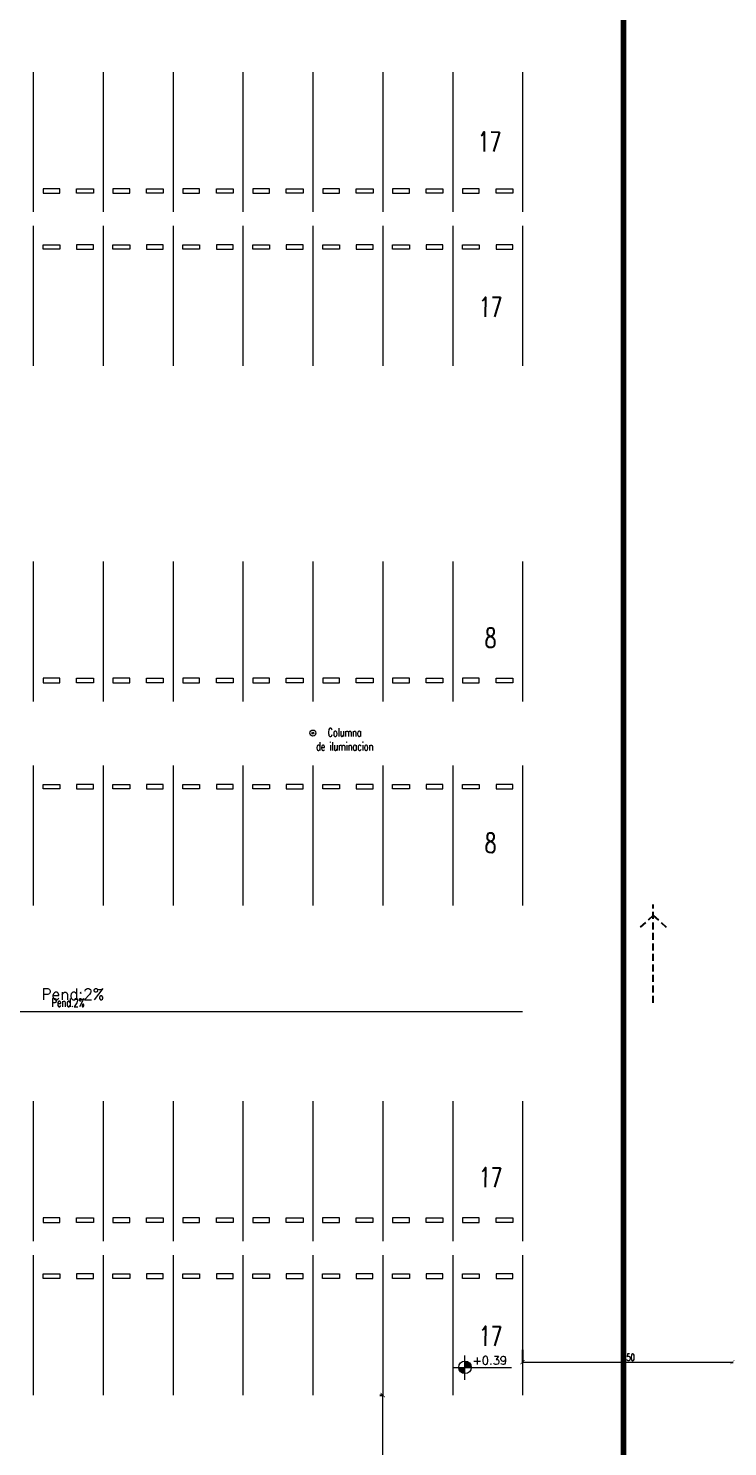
# Model space of a CAD drawing. Header units: millimetres. Extents: x 2828 to 3406, y 849 to 1266.
# Drawn here: x 3008.7 to 3033.7, y 1091 to 1141.7 of the extents above; entities that cross this region are included whole.
import ezdxf

# ---------------------------------------------------------------- set-up
doc = ezdxf.new("R2010")
doc.units = ezdxf.units.MM
doc.header["$PDMODE"] = 34
doc.header["$PDSIZE"] = -10
doc.linetypes.add('DASHDOT', pattern=[1, 0.5, -0.25, 0, -0.25])
doc.linetypes.add('DASHED2', pattern=[0.375, 0.25, -0.125])
doc.layers.get('DEFPOINTS').update_dxf_attribs({"lineweight": 5})
for name, color, linetype, lineweight in [('0.05', 64, 'Continuous', 5), ('0.10', 161, 'Continuous', 9), ('arq cotas', 152, 'Continuous', 13), ('arq tex', 31, 'Continuous', 5), ('gral texto', 70, 'Continuous', 5), ('ilum artef', 53, 'Continuous', 20)]:
    doc.layers.add(name, color=color, linetype=linetype, lineweight=lineweight)
doc.layers.add('ilum hatch', color=7, linetype='Continuous', lineweight=20, true_color=0xd2d279)
doc.layers.add('vehiculos', color=7, linetype='Continuous', lineweight=9, true_color=0x4a4a4a)
doc.layers.add('Niveles Estación 1', color=3, linetype='Continuous')
doc.layers.add('Niveles Finales', color=7, linetype='Continuous')
doc.styles.add('250-cts', font='romans.shx', dxfattribs={"width": 0.7, "height": 0.25})
doc.styles.add('COTAS', font='romans.shx')
doc.dimstyles.new('250', dxfattribs={"dimtxt": 0.3, "dimasz": 0.15, "dimexe": 0, "dimexo": 0.1, "dimgap": 0.05, "dimtad": 1, "dimzin": 0, "dimdsep": 46, "dimtxsty": '250-cts', "dimblk": 'ARCHTICK', "dimcen": 0.02, "dimclrd": 256, "dimclre": 256, "dimclrt": 256, "dimazin": 0, "dimtfac": 1, "dimtofl": 0, "dimtmove": 1, "dimatfit": 0, "dimldrblk": 'OPEN90', "dimfxl": 1, "dimtolj": 1, "dimtzin": 0, "dimlwd": -1, "dimarcsym": 0})

# ---------------------------------------------------------------- blocks, each defined once
blk = doc.blocks.new('timbre 1')
at = {"layer": 'ilum hatch'}
h = blk.add_hatch(color=256, dxfattribs=at)
edge = h.paths.add_edge_path()
edge.add_arc((162.687, -95.074), 0.0387, 0, 360)
for radius in [0.126, 0.0387]:
    blk.add_circle((162.687, -95.074), radius)
blk = doc.blocks.new('_ARCHTICK')
at = {"color": 0, "linetype": 'ByBlock', "const_width": 0.15}
blk.add_lwpolyline([(-0.5, -0.5), (0.5, 0.5)], dxfattribs=at)
blk = doc.blocks.new('*D290')
at = {"layer": 'arq cotas', "linetype": 'DASHDOT', "lineweight": -2, "transparency": 16777216}
for p, q in [((3026.343, 1094.436), (3026.343, 1093.994)), ((3033.846, 1093.96), (3033.846, 1093.994))]:
    blk.add_line(p, q, dxfattribs=at)
at = {"layer": 'arq cotas', "transparency": 16777216}
blk.add_line((3026.343, 1093.994), (3033.846, 1093.994), dxfattribs=at)
at = {"layer": 'DEFPOINTS', "color": 0, "transparency": 16777216}
for p in [(3026.343, 1094.536), (3033.846, 1094.06), (3033.846, 1093.994)]:
    blk.add_point(p, dxfattribs=at)
at = {"layer": 'arq cotas', "transparency": 16777216, "xscale": 0.15, "yscale": 0.15, "zscale": 0.15, "rotation": 180}
blk.add_blockref('_ARCHTICK', (3026.343, 1093.994), dxfattribs=at)
at = {"layer": 'arq cotas', "transparency": 16777216, "xscale": 0.15, "yscale": 0.15, "zscale": 0.15}
blk.add_blockref('_ARCHTICK', (3033.846, 1093.994), dxfattribs=at)
at = {"layer": 'arq cotas', "transparency": 16777216, "insert": (3030.095, 1094.169), "char_height": 0.25, "attachment_point": 5, "style": '250-cts'}
blk.add_mtext('\\A1;7.50', dxfattribs=at)
blk = doc.blocks.new('_Open90')
at = {"color": 0, "linetype": 'ByBlock', "lineweight": -2}
for p, q in [((0, 0), (-1, 0)), ((-0.5, 0.5), (0, 0)), ((0, 0), (-0.5, -0.5))]:
    blk.add_line(p, q, dxfattribs=at)
blk = doc.blocks.new('*D291')
at = {"layer": 'arq cotas', "linetype": 'DASHDOT', "lineweight": -2, "transparency": 16777216}
for p, q in [((3021.243, 1092.817), (3021.343, 1092.817)), ((3021.443, 1086.699), (3021.343, 1086.699))]:
    blk.add_line(p, q, dxfattribs=at)
at = {"layer": 'arq cotas', "transparency": 16777216}
blk.add_line((3021.343, 1086.699), (3021.343, 1092.817), dxfattribs=at)
at = {"layer": 'DEFPOINTS', "color": 0, "transparency": 16777216}
for p in [(3021.343, 1092.817), (3021.343, 1092.817), (3021.343, 1086.699)]:
    blk.add_point(p, dxfattribs=at)
at = {"layer": 'arq cotas', "transparency": 16777216, "xscale": 0.15, "yscale": 0.15, "zscale": 0.15}
for p, rotation in [((3021.343, 1092.817), 90), ((3021.343, 1086.699), 270)]:
    blk.add_blockref('_ARCHTICK', p, dxfattribs=dict(at, rotation=rotation))
at = {"layer": 'arq cotas', "transparency": 16777216, "insert": (3021.143, 1089.758), "char_height": 0.3, "attachment_point": 5, "rotation": 90, "style": '250-cts'}
blk.add_mtext('\\A1;6.12', dxfattribs=at)
blk = doc.blocks.new('NIVEL')
at = {"layer": '0.10'}
h = blk.add_hatch(color=256, dxfattribs=at)
h.paths.add_polyline_path([(265.74, 100.1), (265.74, 99.66), (266.18, 99.66, 0.10356), (266.14, 99.84, 0.297796)])
h.paths.add_polyline_path([(265.74, 99.66), (265.29, 99.66, 0.10356), (265.33, 99.48, 0.297796), (265.74, 99.22)])
for p, q in [((265.74, 98.78), (265.74, 100.51)), ((264.9, 99.66), (269.06, 99.66))]:
    blk.add_line(p, q, dxfattribs=at)
blk.add_circle((265.74, 99.66), 0.444, dxfattribs=at)

msp = doc.modelspace()

# ---------------------------------------------------------------- linework, layer by layer
at = {"layer": '0.05'}
for p, q in [((3008.844, 1140.107), (3008.844, 1135.107)), ((3011.344, 1140.107), (3011.344, 1135.107)), ((3013.844, 1140.107), (3013.844, 1135.107)), ((3016.344, 1140.107), (3016.344, 1135.107)), ((3018.844, 1140.107), (3018.844, 1135.107)), ((3021.344, 1140.107), (3021.344, 1135.107)), ((3023.844, 1140.107), (3023.844, 1135.107)), ((3026.344, 1140.107), (3026.344, 1135.107)), ((3008.844, 1134.607), (3008.844, 1129.607)), ((3011.344, 1134.607), (3011.344, 1129.607)), ((3013.844, 1134.607), (3013.844, 1129.607)), ((3016.344, 1134.607), (3016.344, 1129.607)), ((3018.844, 1134.607), (3018.844, 1129.607)), ((3021.344, 1134.607), (3021.344, 1129.607)), ((3023.844, 1134.607), (3023.844, 1129.607)), ((3026.344, 1134.607), (3026.344, 1129.607)), ((3008.844, 1122.607), (3008.844, 1117.607)), ((3011.344, 1122.607), (3011.344, 1117.607)), ((3013.844, 1122.607), (3013.844, 1117.607)), ((3016.344, 1122.607), (3016.344, 1117.607)), ((3018.844, 1122.607), (3018.844, 1117.607)), ((3021.344, 1122.607), (3021.344, 1117.607)), ((3023.844, 1122.607), (3023.844, 1117.607)), ((3026.344, 1122.607), (3026.344, 1117.607)), ((3008.844, 1115.317), (3008.844, 1110.317)), ((3011.344, 1115.317), (3011.344, 1110.317)), ((3013.844, 1115.317), (3013.844, 1110.317)), ((3016.344, 1115.317), (3016.344, 1110.317)), ((3018.844, 1115.317), (3018.844, 1110.317)), ((3021.344, 1115.317), (3021.344, 1110.317)), ((3023.844, 1115.317), (3023.844, 1110.317)), ((3026.344, 1115.317), (3026.344, 1110.317)), ((3008.843, 1103.317), (3008.843, 1098.317)), ((3011.343, 1103.317), (3011.343, 1098.317)), ((3013.843, 1103.317), (3013.843, 1098.317)), ((3016.343, 1103.317), (3016.343, 1098.317)), ((3018.843, 1103.317), (3018.843, 1098.317)), ((3021.343, 1103.317), (3021.343, 1098.317)), ((3023.843, 1103.317), (3023.843, 1098.317)), ((3026.343, 1103.317), (3026.343, 1098.317)), ((3008.843, 1097.817), (3008.843, 1092.817)), ((3011.343, 1097.817), (3011.343, 1092.817)), ((3013.843, 1097.817), (3013.843, 1092.817)), ((3016.343, 1097.817), (3016.343, 1092.817)), ((3018.843, 1097.817), (3018.843, 1092.817)), ((3021.343, 1097.817), (3021.343, 1092.817)), ((3023.843, 1097.817), (3023.843, 1092.817)), ((3026.343, 1097.817), (3026.343, 1092.817))]:
    msp.add_line(p, q, dxfattribs=at)
msp.add_lwpolyline([(2988.094, 1106.529), (3026.343, 1106.529)], dxfattribs=at)
at = {"layer": 'Niveles Finales', "color": 251, "linetype": 'DASHED2', "true_color": 0x4f4f4f}
for p, q in [((3031.016, 1106.835), (3031.016, 1110.358)), ((3031.016, 1109.963), (3030.496, 1109.496)), ((3031.016, 1109.963), (3031.537, 1109.496))]:
    msp.add_line(p, q, dxfattribs=at)
at = {"layer": 'Niveles Finales', "color": 251, "linetype": 'DASHED2', "true_color": 0x4f4f4f, "const_width": 0.2}
msp.add_lwpolyline([(3064.32, 1255.587), (3029.956, 1210.688), (3029.956, 1062.131)], dxfattribs=at)
at = {"layer": 'vehiculos'}
for points in [[(3009.194, 1135.777), (3009.794, 1135.777), (3009.794, 1135.937), (3009.194, 1135.937)], [(3010.994, 1135.777), (3010.394, 1135.777), (3010.394, 1135.937), (3010.994, 1135.937)], [(3011.694, 1135.777), (3012.294, 1135.777), (3012.294, 1135.937), (3011.694, 1135.937)], [(3013.494, 1135.777), (3012.894, 1135.777), (3012.894, 1135.937), (3013.494, 1135.937)], [(3014.194, 1135.777), (3014.794, 1135.777), (3014.794, 1135.937), (3014.194, 1135.937)], [(3015.994, 1135.777), (3015.394, 1135.777), (3015.394, 1135.937), (3015.994, 1135.937)], [(3016.694, 1135.777), (3017.294, 1135.777), (3017.294, 1135.937), (3016.694, 1135.937)], [(3018.494, 1135.777), (3017.894, 1135.777), (3017.894, 1135.937), (3018.494, 1135.937)], [(3019.194, 1135.777), (3019.794, 1135.777), (3019.794, 1135.937), (3019.194, 1135.937)], [(3020.994, 1135.777), (3020.394, 1135.777), (3020.394, 1135.937), (3020.994, 1135.937)], [(3021.694, 1135.777), (3022.294, 1135.777), (3022.294, 1135.937), (3021.694, 1135.937)], [(3023.494, 1135.777), (3022.894, 1135.777), (3022.894, 1135.937), (3023.494, 1135.937)], [(3024.194, 1135.777), (3024.794, 1135.777), (3024.794, 1135.937), (3024.194, 1135.937)], [(3025.994, 1135.777), (3025.394, 1135.777), (3025.394, 1135.937), (3025.994, 1135.937)], [(3009.194, 1133.937), (3009.794, 1133.937), (3009.794, 1133.777), (3009.194, 1133.777)], [(3010.994, 1133.937), (3010.394, 1133.937), (3010.394, 1133.777), (3010.994, 1133.777)], [(3011.694, 1133.937), (3012.294, 1133.937), (3012.294, 1133.777), (3011.694, 1133.777)], [(3013.494, 1133.937), (3012.894, 1133.937), (3012.894, 1133.777), (3013.494, 1133.777)], [(3014.194, 1133.937), (3014.794, 1133.937), (3014.794, 1133.777), (3014.194, 1133.777)], [(3015.994, 1133.937), (3015.394, 1133.937), (3015.394, 1133.777), (3015.994, 1133.777)], [(3016.694, 1133.937), (3017.294, 1133.937), (3017.294, 1133.777), (3016.694, 1133.777)], [(3018.494, 1133.937), (3017.894, 1133.937), (3017.894, 1133.777), (3018.494, 1133.777)], [(3019.194, 1133.937), (3019.794, 1133.937), (3019.794, 1133.777), (3019.194, 1133.777)], [(3020.994, 1133.937), (3020.394, 1133.937), (3020.394, 1133.777), (3020.994, 1133.777)], [(3021.694, 1133.937), (3022.294, 1133.937), (3022.294, 1133.777), (3021.694, 1133.777)], [(3023.494, 1133.937), (3022.894, 1133.937), (3022.894, 1133.777), (3023.494, 1133.777)], [(3024.194, 1133.937), (3024.794, 1133.937), (3024.794, 1133.777), (3024.194, 1133.777)], [(3025.994, 1133.937), (3025.394, 1133.937), (3025.394, 1133.777), (3025.994, 1133.777)], [(3009.194, 1118.277), (3009.794, 1118.277), (3009.794, 1118.437), (3009.194, 1118.437)], [(3010.994, 1118.277), (3010.394, 1118.277), (3010.394, 1118.437), (3010.994, 1118.437)], [(3011.694, 1118.277), (3012.294, 1118.277), (3012.294, 1118.437), (3011.694, 1118.437)], [(3013.494, 1118.277), (3012.894, 1118.277), (3012.894, 1118.437), (3013.494, 1118.437)], [(3014.194, 1118.277), (3014.794, 1118.277), (3014.794, 1118.437), (3014.194, 1118.437)], [(3015.994, 1118.277), (3015.394, 1118.277), (3015.394, 1118.437), (3015.994, 1118.437)], [(3016.694, 1118.277), (3017.294, 1118.277), (3017.294, 1118.437), (3016.694, 1118.437)], [(3018.494, 1118.277), (3017.894, 1118.277), (3017.894, 1118.437), (3018.494, 1118.437)], [(3019.194, 1118.277), (3019.794, 1118.277), (3019.794, 1118.437), (3019.194, 1118.437)], [(3020.994, 1118.277), (3020.394, 1118.277), (3020.394, 1118.437), (3020.994, 1118.437)], [(3021.694, 1118.277), (3022.294, 1118.277), (3022.294, 1118.437), (3021.694, 1118.437)], [(3023.494, 1118.277), (3022.894, 1118.277), (3022.894, 1118.437), (3023.494, 1118.437)], [(3024.194, 1118.277), (3024.794, 1118.277), (3024.794, 1118.437), (3024.194, 1118.437)], [(3025.994, 1118.277), (3025.394, 1118.277), (3025.394, 1118.437), (3025.994, 1118.437)], [(3009.194, 1114.647), (3009.794, 1114.647), (3009.794, 1114.487), (3009.194, 1114.487)], [(3010.994, 1114.647), (3010.394, 1114.647), (3010.394, 1114.487), (3010.994, 1114.487)], [(3011.694, 1114.647), (3012.294, 1114.647), (3012.294, 1114.487), (3011.694, 1114.487)], [(3013.494, 1114.647), (3012.894, 1114.647), (3012.894, 1114.487), (3013.494, 1114.487)], [(3014.194, 1114.647), (3014.794, 1114.647), (3014.794, 1114.487), (3014.194, 1114.487)], [(3015.994, 1114.647), (3015.394, 1114.647), (3015.394, 1114.487), (3015.994, 1114.487)], [(3016.694, 1114.647), (3017.294, 1114.647), (3017.294, 1114.487), (3016.694, 1114.487)], [(3018.494, 1114.647), (3017.894, 1114.647), (3017.894, 1114.487), (3018.494, 1114.487)], [(3019.194, 1114.647), (3019.794, 1114.647), (3019.794, 1114.487), (3019.194, 1114.487)], [(3020.994, 1114.647), (3020.394, 1114.647), (3020.394, 1114.487), (3020.994, 1114.487)], [(3021.694, 1114.647), (3022.294, 1114.647), (3022.294, 1114.487), (3021.694, 1114.487)], [(3023.494, 1114.647), (3022.894, 1114.647), (3022.894, 1114.487), (3023.494, 1114.487)], [(3024.194, 1114.647), (3024.794, 1114.647), (3024.794, 1114.487), (3024.194, 1114.487)], [(3025.994, 1114.647), (3025.394, 1114.647), (3025.394, 1114.487), (3025.994, 1114.487)], [(3009.193, 1098.987), (3009.793, 1098.987), (3009.793, 1099.147), (3009.193, 1099.147)], [(3010.993, 1098.987), (3010.393, 1098.987), (3010.393, 1099.147), (3010.993, 1099.147)], [(3011.693, 1098.987), (3012.293, 1098.987), (3012.293, 1099.147), (3011.693, 1099.147)], [(3013.493, 1098.987), (3012.893, 1098.987), (3012.893, 1099.147), (3013.493, 1099.147)], [(3014.193, 1098.987), (3014.793, 1098.987), (3014.793, 1099.147), (3014.193, 1099.147)], [(3015.993, 1098.987), (3015.393, 1098.987), (3015.393, 1099.147), (3015.993, 1099.147)], [(3016.693, 1098.987), (3017.293, 1098.987), (3017.293, 1099.147), (3016.693, 1099.147)], [(3018.493, 1098.987), (3017.893, 1098.987), (3017.893, 1099.147), (3018.493, 1099.147)], [(3019.193, 1098.987), (3019.793, 1098.987), (3019.793, 1099.147), (3019.193, 1099.147)], [(3020.993, 1098.987), (3020.393, 1098.987), (3020.393, 1099.147), (3020.993, 1099.147)], [(3021.693, 1098.987), (3022.293, 1098.987), (3022.293, 1099.147), (3021.693, 1099.147)], [(3023.493, 1098.987), (3022.893, 1098.987), (3022.893, 1099.147), (3023.493, 1099.147)], [(3024.193, 1098.987), (3024.793, 1098.987), (3024.793, 1099.147), (3024.193, 1099.147)], [(3025.993, 1098.987), (3025.393, 1098.987), (3025.393, 1099.147), (3025.993, 1099.147)], [(3009.193, 1097.147), (3009.793, 1097.147), (3009.793, 1096.987), (3009.193, 1096.987)], [(3010.993, 1097.147), (3010.393, 1097.147), (3010.393, 1096.987), (3010.993, 1096.987)], [(3011.693, 1097.147), (3012.293, 1097.147), (3012.293, 1096.987), (3011.693, 1096.987)], [(3013.493, 1097.147), (3012.893, 1097.147), (3012.893, 1096.987), (3013.493, 1096.987)], [(3014.193, 1097.147), (3014.793, 1097.147), (3014.793, 1096.987), (3014.193, 1096.987)], [(3015.993, 1097.147), (3015.393, 1097.147), (3015.393, 1096.987), (3015.993, 1096.987)], [(3016.693, 1097.147), (3017.293, 1097.147), (3017.293, 1096.987), (3016.693, 1096.987)], [(3018.493, 1097.147), (3017.893, 1097.147), (3017.893, 1096.987), (3018.493, 1096.987)], [(3019.193, 1097.147), (3019.793, 1097.147), (3019.793, 1096.987), (3019.193, 1096.987)], [(3020.993, 1097.147), (3020.393, 1097.147), (3020.393, 1096.987), (3020.993, 1096.987)], [(3021.693, 1097.147), (3022.293, 1097.147), (3022.293, 1096.987), (3021.693, 1096.987)], [(3023.493, 1097.147), (3022.893, 1097.147), (3022.893, 1096.987), (3023.493, 1096.987)], [(3024.193, 1097.147), (3024.793, 1097.147), (3024.793, 1096.987), (3024.193, 1096.987)], [(3025.993, 1097.147), (3025.393, 1097.147), (3025.393, 1096.987), (3025.993, 1096.987)]]:
    msp.add_lwpolyline(points, close=True, dxfattribs=at)

# ---------------------------------------------------------------- block references
at = {"layer": '0.10', "xscale": 0.5, "yscale": 0.5, "zscale": 0.5}
msp.add_blockref('NIVEL', (2891.413, 1043.977), dxfattribs=at)
at = {"layer": 'ilum artef', "xscale": 0.8500000000000059, "yscale": 0.8500000000000059, "zscale": 0.8500000000000059, "rotation": 350.1666564446001}
msp.add_blockref('timbre 1', (2896.393, 1219.723), dxfattribs=at)

# ---------------------------------------------------------------- texts
at = {"layer": '0.10', "insert": (3024.553, 1094.204), "char_height": 0.3, "width": 2.11456, "attachment_point": 1, "style": 'COTAS'}
msp.add_mtext('+0.39', dxfattribs=at)
at = {"layer": 'arq tex', "insert": (3009.502, 1106.995), "char_height": 0.3, "width": 7.76512, "attachment_point": 1, "style": '250-cts'}
msp.add_mtext('Pend.2%', dxfattribs=at)
at = {"layer": 'gral texto', "char_height": 0.7, "width": 29.4075, "attachment_point": 5, "rotation": 359.5989, "style": '250-cts'}
for s, insert in [('17', (3025.155, 1137.617)), ('17', (3025.199, 1131.713)), ('8', (3025.198, 1119.885)), ('8', (3025.198, 1112.555)), ('17', (3025.198, 1100.595)), ('17', (3025.198, 1094.923))]:
    msp.add_mtext(s, dxfattribs=dict(at, insert=insert))
at = {"layer": 'gral texto', "linetype": 'Continuous', "ltscale": 0.02, "insert": (3019.981, 1116.653), "char_height": 0.3, "width": 53.27532, "attachment_point": 2, "style": '250-cts'}
msp.add_mtext('Columna \\Pde iluminacion', dxfattribs=at)
at = {"layer": 'Niveles Estación 1', "insert": (3009.138, 1107.346), "char_height": 0.4, "attachment_point": 1, "rotation": 0.0608, "style": 'COTAS'}
msp.add_mtext_dynamic_manual_height_columns('Pend:2%', width=53.27532, gutter_width=10, heights=[0], dxfattribs=at)

# ---------------------------------------------------------------- dimensions: what is measured, and where the dimension line sits
at = {"layer": 'arq cotas'}
dim = msp.add_linear_dim(base=(3033.846, 1093.994), p1=(3026.343, 1094.536), p2=(3033.846, 1094.06), dimstyle='250', override={"dimfxl": 0}, dxfattribs=at)
dim.commit()
dim.dimension.update_dxf_attribs({"geometry": '*D290', "text_midpoint": (3030.095, 1094.169)})
dim = msp.add_linear_dim(base=(3021.343, 1092.817), p1=(3021.343, 1086.699), p2=(3021.343, 1092.817), angle=90, dimstyle='250', override={"dimfxl": 0}, dxfattribs=at)
dim.commit()
dim.dimension.update_dxf_attribs({"geometry": '*D291', "text_midpoint": (3021.143, 1089.758)})

doc.saveas('drawing.dxf')
